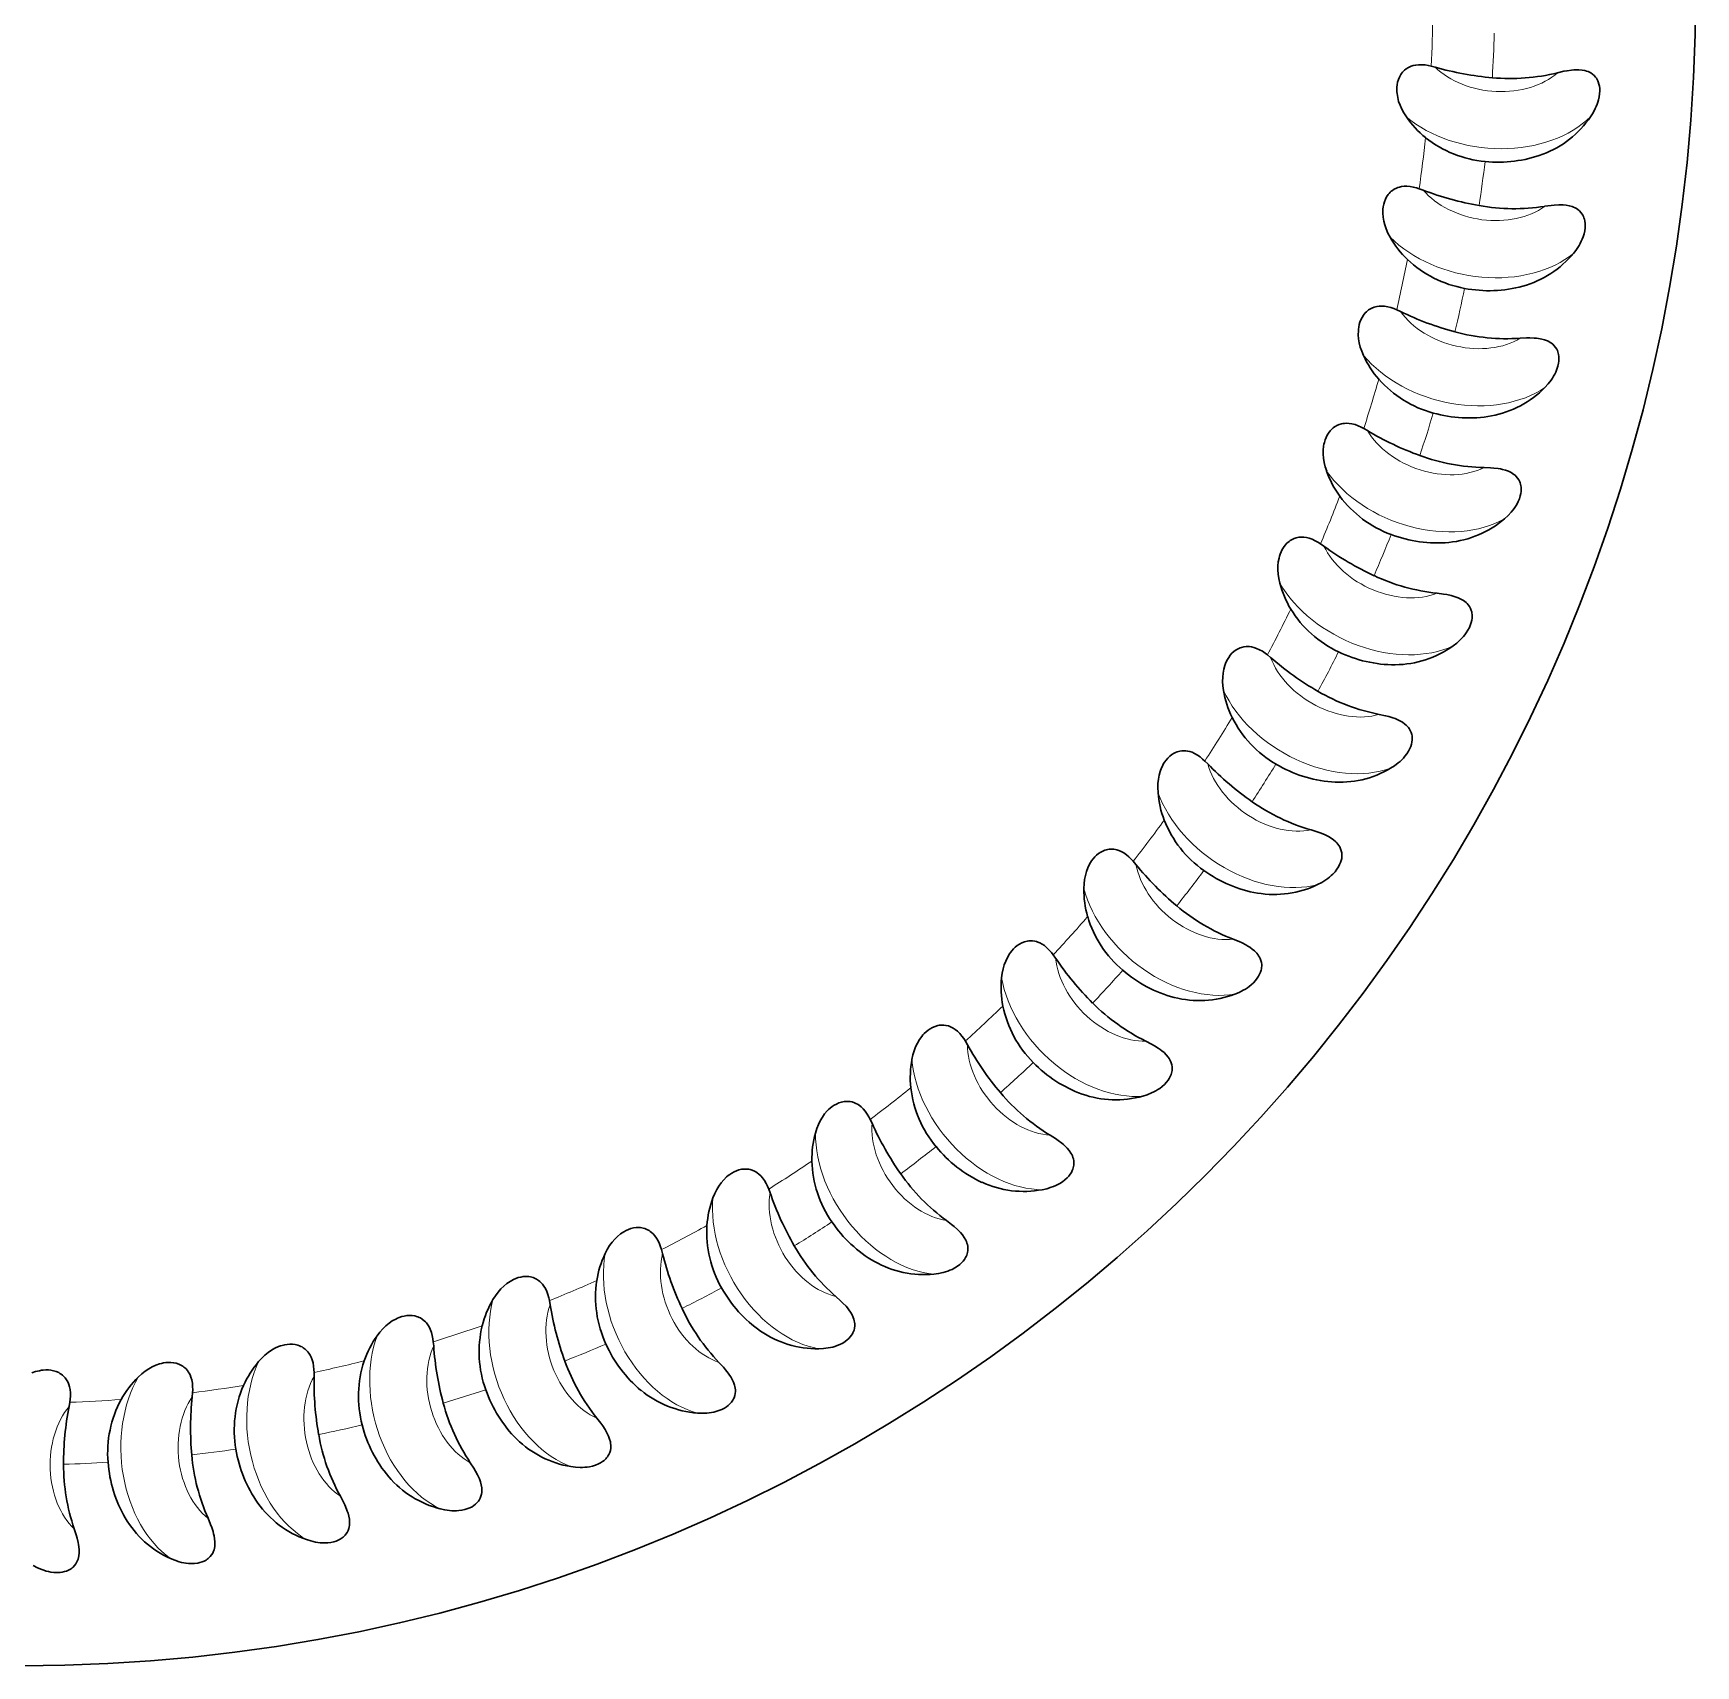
# Model space of a CAD drawing. Extents: x 89 to 647, y -82 to 440.
# Drawn here: x 479.1 to 512, y 195.98 to 228.27 of the extents above; entities that cross this region are included whole.
import ezdxf

# ---------------------------------------------------------------- set-up
doc = ezdxf.new("R2010")
doc.units = 0
doc.header["$LTSCALE"] = 7
doc.header["$MEASUREMENT"] = 0
doc.layers.get('0').update_dxf_attribs({"linetype": 'CONTINUOUS', "lineweight": 15})

msp = doc.modelspace()

# ---------------------------------------------------------------- linework, layer by layer
at = {"color": 7, "lineweight": 30, "ltscale": 0.002046}
for p, q in [((506.762, 227.62), (506.842, 227.599)), ((506.527, 225.194), (506.604, 225.167)), ((506.081, 222.799), (506.156, 222.765)), ((505.429, 220.452), (505.5, 220.411)), ((500.869, 211.89), (500.922, 211.828)), ((499.285, 210.039), (499.332, 209.972))]:
    msp.add_line(p, q, dxfattribs=at)
at = {"color": 7, "lineweight": 30, "ltscale": 0.002044}
msp.add_line((504.574, 218.17), (504.641, 218.123), dxfattribs=at)
at = {"color": 7, "lineweight": 30, "ltscale": 0.002045}
for p, q in [((503.523, 215.972), (503.586, 215.919)), ((502.285, 213.873), (502.343, 213.815)), ((497.546, 208.332), (497.587, 208.261)), ((495.665, 206.784), (495.7, 206.71)), ((493.656, 205.405), (493.684, 205.328)), ((491.535, 204.207), (491.556, 204.128)), ((489.317, 203.198), (489.331, 203.117)), ((487.019, 202.386), (487.027, 202.305)), ((484.66, 201.778), (484.66, 201.696)), ((482.257, 201.377), (482.25, 201.296)), ((479.827, 201.188), (479.813, 201.107))]:
    msp.add_line(p, q, dxfattribs=at)
at = {"color": 7, "lineweight": 30}
for points in [[(506.762, 227.62), (506.704, 227.632), (506.642, 227.642), (506.577, 227.648), (506.512, 227.647), (506.457, 227.641), (506.409, 227.631), (506.367, 227.619), (506.338, 227.607), (506.313, 227.594), (506.27, 227.567), (506.235, 227.54), (506.214, 227.52), (506.196, 227.5), (506.177, 227.476), (506.16, 227.451), (506.133, 227.402), (506.113, 227.352), (506.098, 227.302), (506.089, 227.252), (506.083, 227.202), (506.082, 227.152), (506.083, 227.114), (506.087, 227.075), (506.1, 226.997), (506.119, 226.922), (506.146, 226.846), (506.18, 226.77), (506.222, 226.693), (506.272, 226.615)], [(509.917, 226.617), (509.966, 226.695), (510.01, 226.778), (510.029, 226.82), (510.047, 226.864), (510.062, 226.907), (510.074, 226.951), (510.088, 227.011), (510.096, 227.072), (510.099, 227.133), (510.097, 227.178), (510.092, 227.222), (510.082, 227.265), (510.069, 227.306), (510.058, 227.331), (510.046, 227.356), (510.032, 227.379), (510.016, 227.401), (509.988, 227.433), (509.956, 227.46), (509.921, 227.484), (509.894, 227.499), (509.866, 227.512), (509.836, 227.523), (509.806, 227.531), (509.747, 227.542), (509.687, 227.547), (509.626, 227.548), (509.583, 227.546), (509.539, 227.542), (509.452, 227.529), (509.388, 227.517), (509.263, 227.489)], [(506.527, 225.194), (506.47, 225.212), (506.409, 225.227), (506.345, 225.239), (506.28, 225.244), (506.225, 225.243), (506.176, 225.237), (506.134, 225.228), (506.104, 225.218), (506.077, 225.208), (506.032, 225.185), (505.995, 225.161), (505.972, 225.143), (505.952, 225.124), (505.931, 225.102), (505.912, 225.079), (505.881, 225.032), (505.857, 224.985), (505.838, 224.936), (505.824, 224.887), (505.814, 224.838), (505.809, 224.788), (505.807, 224.75), (505.807, 224.711), (505.813, 224.632), (505.826, 224.555), (505.846, 224.477), (505.873, 224.398), (505.908, 224.318), (505.951, 224.237)], [(509.582, 223.921), (509.638, 223.995), (509.689, 224.073), (509.712, 224.113), (509.733, 224.155), (509.752, 224.197), (509.768, 224.24), (509.787, 224.299), (509.801, 224.359), (509.809, 224.419), (509.811, 224.464), (509.809, 224.508), (509.803, 224.552), (509.794, 224.594), (509.785, 224.62), (509.775, 224.646), (509.763, 224.67), (509.749, 224.693), (509.724, 224.727), (509.695, 224.758), (509.662, 224.784), (509.636, 224.802), (509.609, 224.817), (509.58, 224.83), (509.551, 224.841), (509.494, 224.857), (509.434, 224.868), (509.374, 224.873), (509.33, 224.875), (509.286, 224.875), (509.199, 224.87), (509.134, 224.863), (509.007, 224.846)], [(506.081, 222.799), (506.026, 222.822), (505.967, 222.842), (505.903, 222.859), (505.84, 222.87), (505.785, 222.874), (505.735, 222.872), (505.692, 222.867), (505.662, 222.86), (505.634, 222.852), (505.587, 222.833), (505.548, 222.812), (505.524, 222.796), (505.503, 222.779), (505.48, 222.759), (505.459, 222.737), (505.424, 222.694), (505.395, 222.648), (505.372, 222.602), (505.354, 222.554), (505.34, 222.506), (505.33, 222.457), (505.325, 222.419), (505.322, 222.38), (505.321, 222.301), (505.327, 222.223), (505.34, 222.144), (505.36, 222.063), (505.388, 221.98), (505.424, 221.895)], [(509.014, 221.264), (509.076, 221.333), (509.134, 221.406), (509.16, 221.445), (509.185, 221.484), (509.207, 221.525), (509.227, 221.566), (509.251, 221.623), (509.27, 221.681), (509.283, 221.741), (509.289, 221.785), (509.291, 221.83), (509.289, 221.873), (509.283, 221.916), (509.277, 221.943), (509.269, 221.969), (509.259, 221.994), (509.248, 222.018), (509.225, 222.055), (509.199, 222.088), (509.169, 222.117), (509.145, 222.137), (509.119, 222.154), (509.091, 222.17), (509.063, 222.184), (509.007, 222.205), (508.949, 222.22), (508.889, 222.231), (508.846, 222.236), (508.802, 222.24), (508.714, 222.243), (508.65, 222.242), (508.521, 222.236)], [(505.429, 220.452), (505.376, 220.479), (505.318, 220.504), (505.257, 220.527), (505.194, 220.543), (505.14, 220.552), (505.09, 220.554), (505.047, 220.553), (505.016, 220.549), (504.988, 220.543), (504.939, 220.529), (504.898, 220.511), (504.873, 220.497), (504.85, 220.482), (504.826, 220.464), (504.803, 220.444), (504.764, 220.404), (504.732, 220.361), (504.705, 220.317), (504.683, 220.271), (504.665, 220.224), (504.65, 220.176), (504.642, 220.139), (504.635, 220.101), (504.627, 220.022), (504.627, 219.944), (504.633, 219.864), (504.646, 219.781), (504.667, 219.696), (504.695, 219.609)], [(508.216, 218.667), (508.284, 218.73), (508.348, 218.798), (508.377, 218.834), (508.405, 218.871), (508.431, 218.91), (508.455, 218.949), (508.483, 219.004), (508.507, 219.06), (508.526, 219.118), (508.536, 219.162), (508.542, 219.206), (508.544, 219.25), (508.541, 219.293), (508.538, 219.32), (508.532, 219.347), (508.524, 219.373), (508.515, 219.398), (508.496, 219.436), (508.472, 219.471), (508.445, 219.503), (508.422, 219.525), (508.398, 219.544), (508.372, 219.562), (508.345, 219.579), (508.291, 219.604), (508.235, 219.625), (508.176, 219.641), (508.134, 219.65), (508.09, 219.658), (508.003, 219.668), (507.939, 219.673), (507.81, 219.678)], [(504.574, 218.17), (504.523, 218.202), (504.468, 218.232), (504.409, 218.26), (504.348, 218.282), (504.295, 218.295), (504.246, 218.302), (504.202, 218.304), (504.171, 218.303), (504.142, 218.3), (504.093, 218.289), (504.051, 218.275), (504.025, 218.264), (504, 218.251), (503.974, 218.235), (503.95, 218.217), (503.908, 218.18), (503.872, 218.141), (503.841, 218.099), (503.815, 218.055), (503.793, 218.01), (503.774, 217.963), (503.763, 217.927), (503.753, 217.889), (503.738, 217.812), (503.731, 217.734), (503.73, 217.654), (503.736, 217.57), (503.749, 217.484), (503.769, 217.394)], [(507.195, 216.149), (507.269, 216.206), (507.338, 216.268), (507.37, 216.301), (507.402, 216.336), (507.431, 216.372), (507.458, 216.409), (507.491, 216.461), (507.519, 216.516), (507.543, 216.572), (507.556, 216.615), (507.566, 216.658), (507.572, 216.701), (507.574, 216.744), (507.572, 216.772), (507.569, 216.799), (507.564, 216.826), (507.556, 216.851), (507.541, 216.891), (507.52, 216.928), (507.496, 216.962), (507.475, 216.986), (507.453, 217.007), (507.429, 217.028), (507.403, 217.046), (507.352, 217.077), (507.297, 217.102), (507.24, 217.123), (507.199, 217.136), (507.156, 217.147), (507.07, 217.165), (507.006, 217.176), (506.879, 217.192)], [(503.523, 215.972), (503.476, 216.008), (503.424, 216.043), (503.367, 216.075), (503.308, 216.102), (503.256, 216.12), (503.208, 216.132), (503.165, 216.137), (503.133, 216.139), (503.105, 216.138), (503.055, 216.132), (503.011, 216.122), (502.984, 216.113), (502.959, 216.102), (502.932, 216.089), (502.906, 216.073), (502.861, 216.04), (502.821, 216.004), (502.787, 215.965), (502.758, 215.923), (502.732, 215.88), (502.709, 215.835), (502.694, 215.8), (502.681, 215.764), (502.66, 215.687), (502.646, 215.611), (502.638, 215.531), (502.636, 215.447), (502.642, 215.36), (502.654, 215.269)], [(505.959, 213.73), (506.037, 213.78), (506.111, 213.836), (506.146, 213.866), (506.18, 213.898), (506.212, 213.932), (506.243, 213.966), (506.28, 214.015), (506.313, 214.067), (506.342, 214.12), (506.359, 214.162), (506.373, 214.204), (506.382, 214.247), (506.388, 214.29), (506.389, 214.318), (506.387, 214.345), (506.384, 214.372), (506.38, 214.398), (506.367, 214.439), (506.35, 214.478), (506.329, 214.514), (506.311, 214.539), (506.29, 214.563), (506.268, 214.585), (506.244, 214.605), (506.195, 214.64), (506.143, 214.67), (506.088, 214.696), (506.048, 214.713), (506.007, 214.727), (505.923, 214.753), (505.86, 214.769), (505.734, 214.796)], [(502.285, 213.873), (502.241, 213.913), (502.192, 213.953), (502.138, 213.99), (502.082, 214.022), (502.032, 214.045), (501.985, 214.06), (501.943, 214.07), (501.911, 214.074), (501.883, 214.076), (501.832, 214.074), (501.788, 214.068), (501.761, 214.061), (501.735, 214.053), (501.706, 214.041), (501.679, 214.028), (501.631, 213.999), (501.589, 213.966), (501.551, 213.93), (501.518, 213.892), (501.489, 213.851), (501.462, 213.808), (501.444, 213.774), (501.428, 213.739), (501.4, 213.665), (501.379, 213.59), (501.365, 213.511), (501.356, 213.428), (501.354, 213.341), (501.358, 213.249)], [(504.516, 211.428), (504.598, 211.471), (504.677, 211.52), (504.715, 211.547), (504.752, 211.576), (504.786, 211.606), (504.819, 211.638), (504.861, 211.684), (504.899, 211.732), (504.932, 211.783), (504.952, 211.823), (504.97, 211.864), (504.983, 211.906), (504.992, 211.948), (504.995, 211.976), (504.997, 212.003), (504.996, 212.03), (504.993, 212.056), (504.985, 212.098), (504.971, 212.138), (504.953, 212.176), (504.937, 212.203), (504.919, 212.228), (504.898, 212.252), (504.876, 212.275), (504.831, 212.314), (504.782, 212.348), (504.729, 212.379), (504.691, 212.399), (504.651, 212.417), (504.569, 212.45), (504.508, 212.471), (504.385, 212.509)], [(500.869, 211.89), (500.828, 211.934), (500.783, 211.978), (500.733, 212.02), (500.68, 212.057), (500.632, 212.083), (500.586, 212.103), (500.545, 212.116), (500.514, 212.123), (500.486, 212.127), (500.435, 212.13), (500.391, 212.128), (500.363, 212.123), (500.336, 212.117), (500.306, 212.108), (500.278, 212.098), (500.228, 212.073), (500.183, 212.044), (500.143, 212.011), (500.106, 211.976), (500.073, 211.938), (500.043, 211.898), (500.023, 211.865), (500.003, 211.832), (499.969, 211.761), (499.942, 211.688), (499.92, 211.61), (499.904, 211.528), (499.894, 211.441), (499.891, 211.349)], [(499.285, 210.039), (499.249, 210.086), (499.207, 210.133), (499.161, 210.18), (499.111, 210.221), (499.066, 210.252), (499.022, 210.275), (498.982, 210.292), (498.952, 210.301), (498.924, 210.308), (498.874, 210.316), (498.83, 210.317), (498.801, 210.315), (498.774, 210.311), (498.744, 210.305), (498.715, 210.297), (498.663, 210.276), (498.616, 210.251), (498.573, 210.223), (498.533, 210.191), (498.497, 210.156), (498.463, 210.118), (498.44, 210.088), (498.418, 210.056), (498.377, 209.988), (498.344, 209.917), (498.316, 209.842), (498.293, 209.762), (498.275, 209.676), (498.264, 209.585)], [(502.878, 209.26), (502.963, 209.296), (503.046, 209.338), (503.087, 209.362), (503.126, 209.387), (503.163, 209.414), (503.199, 209.443), (503.244, 209.485), (503.286, 209.53), (503.323, 209.578), (503.347, 209.616), (503.368, 209.655), (503.385, 209.696), (503.398, 209.737), (503.403, 209.764), (503.407, 209.791), (503.409, 209.818), (503.409, 209.845), (503.404, 209.887), (503.394, 209.928), (503.379, 209.968), (503.365, 209.996), (503.349, 210.022), (503.331, 210.048), (503.311, 210.073), (503.269, 210.115), (503.223, 210.154), (503.174, 210.189), (503.137, 210.212), (503.098, 210.234), (503.02, 210.274), (502.961, 210.3), (502.842, 210.349)], [(497.546, 208.332), (497.514, 208.382), (497.477, 208.433), (497.435, 208.483), (497.389, 208.529), (497.346, 208.563), (497.304, 208.591), (497.266, 208.611), (497.237, 208.623), (497.21, 208.632), (497.161, 208.644), (497.117, 208.649), (497.088, 208.649), (497.061, 208.648), (497.03, 208.645), (497.001, 208.639), (496.947, 208.623), (496.898, 208.602), (496.852, 208.577), (496.81, 208.549), (496.771, 208.517), (496.734, 208.483), (496.708, 208.455), (496.683, 208.425), (496.637, 208.361), (496.598, 208.293), (496.563, 208.221), (496.533, 208.143), (496.509, 208.059), (496.489, 207.969)], [(501.057, 207.243), (501.146, 207.271), (501.232, 207.306), (501.274, 207.326), (501.315, 207.349), (501.355, 207.372), (501.393, 207.398), (501.442, 207.435), (501.487, 207.477), (501.528, 207.521), (501.556, 207.557), (501.58, 207.594), (501.6, 207.633), (501.617, 207.673), (501.625, 207.7), (501.631, 207.726), (501.635, 207.753), (501.637, 207.78), (501.636, 207.822), (501.629, 207.864), (501.618, 207.904), (501.607, 207.934), (501.593, 207.962), (501.577, 207.989), (501.559, 208.015), (501.522, 208.061), (501.479, 208.104), (501.433, 208.143), (501.398, 208.169), (501.362, 208.194), (501.287, 208.241), (501.231, 208.272), (501.117, 208.331)], [(495.665, 206.784), (495.637, 206.836), (495.605, 206.89), (495.567, 206.944), (495.525, 206.993), (495.486, 207.032), (495.447, 207.062), (495.41, 207.086), (495.382, 207.1), (495.356, 207.112), (495.308, 207.128), (495.265, 207.136), (495.236, 207.14), (495.209, 207.141), (495.178, 207.14), (495.148, 207.137), (495.093, 207.126), (495.042, 207.109), (494.995, 207.088), (494.951, 207.064), (494.909, 207.036), (494.869, 207.004), (494.841, 206.979), (494.814, 206.951), (494.762, 206.891), (494.717, 206.828), (494.676, 206.758), (494.64, 206.683), (494.608, 206.602), (494.58, 206.514)], [(499.068, 205.393), (499.158, 205.413), (499.247, 205.44), (499.291, 205.457), (499.334, 205.475), (499.375, 205.496), (499.416, 205.518), (499.468, 205.551), (499.517, 205.588), (499.561, 205.629), (499.592, 205.662), (499.619, 205.697), (499.643, 205.734), (499.662, 205.772), (499.673, 205.798), (499.681, 205.824), (499.688, 205.85), (499.692, 205.877), (499.695, 205.919), (499.692, 205.961), (499.684, 206.003), (499.675, 206.033), (499.664, 206.062), (499.651, 206.09), (499.635, 206.118), (499.602, 206.167), (499.563, 206.213), (499.52, 206.257), (499.488, 206.286), (499.454, 206.314), (499.384, 206.366), (499.331, 206.403), (499.222, 206.471)], [(493.656, 205.405), (493.633, 205.46), (493.605, 205.517), (493.572, 205.573), (493.535, 205.626), (493.499, 205.668), (493.463, 205.702), (493.429, 205.728), (493.402, 205.745), (493.377, 205.759), (493.331, 205.779), (493.288, 205.791), (493.26, 205.797), (493.233, 205.801), (493.202, 205.802), (493.172, 205.802), (493.116, 205.796), (493.064, 205.784), (493.015, 205.767), (492.969, 205.746), (492.925, 205.722), (492.883, 205.694), (492.852, 205.671), (492.823, 205.646), (492.766, 205.591), (492.716, 205.532), (492.669, 205.466), (492.626, 205.394), (492.587, 205.316), (492.552, 205.231)], [(491.535, 204.207), (491.516, 204.264), (491.494, 204.322), (491.466, 204.382), (491.433, 204.437), (491.401, 204.482), (491.368, 204.519), (491.336, 204.548), (491.311, 204.568), (491.287, 204.584), (491.243, 204.607), (491.202, 204.624), (491.174, 204.632), (491.147, 204.638), (491.117, 204.642), (491.087, 204.644), (491.031, 204.643), (490.978, 204.636), (490.928, 204.623), (490.88, 204.607), (490.834, 204.586), (490.789, 204.562), (490.757, 204.542), (490.725, 204.52), (490.664, 204.469), (490.609, 204.415), (490.556, 204.354), (490.507, 204.286), (490.462, 204.212), (490.419, 204.13)], [(496.925, 203.723), (497.017, 203.735), (497.107, 203.755), (497.153, 203.767), (497.197, 203.782), (497.24, 203.798), (497.282, 203.817), (497.337, 203.845), (497.389, 203.878), (497.437, 203.915), (497.47, 203.945), (497.501, 203.978), (497.527, 204.013), (497.55, 204.049), (497.563, 204.074), (497.573, 204.099), (497.582, 204.125), (497.589, 204.15), (497.595, 204.193), (497.596, 204.235), (497.592, 204.277), (497.586, 204.307), (497.577, 204.337), (497.566, 204.367), (497.553, 204.396), (497.524, 204.448), (497.49, 204.497), (497.451, 204.544), (497.421, 204.576), (497.39, 204.607), (497.324, 204.665), (497.274, 204.706), (497.172, 204.784)], [(489.317, 203.198), (489.303, 203.256), (489.286, 203.317), (489.264, 203.378), (489.236, 203.436), (489.208, 203.484), (489.178, 203.523), (489.149, 203.555), (489.126, 203.577), (489.103, 203.595), (489.061, 203.622), (489.021, 203.642), (488.995, 203.653), (488.969, 203.661), (488.939, 203.668), (488.909, 203.673), (488.853, 203.676), (488.8, 203.674), (488.748, 203.666), (488.699, 203.653), (488.652, 203.637), (488.605, 203.617), (488.571, 203.599), (488.538, 203.58), (488.472, 203.535), (488.412, 203.486), (488.355, 203.429), (488.3, 203.366), (488.248, 203.296), (488.199, 203.219)], [(494.644, 202.246), (494.737, 202.25), (494.829, 202.262), (494.875, 202.27), (494.921, 202.281), (494.965, 202.294), (495.008, 202.309), (495.065, 202.332), (495.12, 202.36), (495.171, 202.393), (495.207, 202.42), (495.24, 202.45), (495.27, 202.482), (495.296, 202.517), (495.31, 202.54), (495.323, 202.564), (495.334, 202.589), (495.343, 202.614), (495.353, 202.656), (495.357, 202.698), (495.357, 202.74), (495.354, 202.771), (495.348, 202.801), (495.339, 202.832), (495.329, 202.862), (495.304, 202.916), (495.274, 202.968), (495.24, 203.018), (495.213, 203.053), (495.185, 203.086), (495.124, 203.15), (495.078, 203.195), (494.983, 203.281)], [(487.019, 202.386), (487.011, 202.445), (486.999, 202.507), (486.982, 202.57), (486.96, 202.631), (486.936, 202.68), (486.909, 202.723), (486.883, 202.757), (486.862, 202.78), (486.841, 202.8), (486.802, 202.831), (486.764, 202.855), (486.738, 202.867), (486.713, 202.878), (486.684, 202.887), (486.655, 202.895), (486.599, 202.903), (486.546, 202.905), (486.494, 202.902), (486.444, 202.894), (486.395, 202.882), (486.347, 202.866), (486.312, 202.851), (486.277, 202.835), (486.208, 202.796), (486.144, 202.752), (486.082, 202.701), (486.021, 202.643), (485.963, 202.577), (485.908, 202.504)], [(484.66, 201.778), (484.657, 201.837), (484.651, 201.9), (484.639, 201.965), (484.622, 202.027), (484.602, 202.078), (484.58, 202.122), (484.557, 202.159), (484.538, 202.184), (484.519, 202.206), (484.482, 202.24), (484.446, 202.267), (484.422, 202.282), (484.398, 202.294), (484.369, 202.306), (484.341, 202.316), (484.286, 202.33), (484.233, 202.336), (484.182, 202.337), (484.131, 202.334), (484.081, 202.326), (484.032, 202.314), (483.996, 202.303), (483.959, 202.289), (483.887, 202.257), (483.819, 202.218), (483.753, 202.173), (483.688, 202.12), (483.625, 202.06), (483.563, 201.992)], [(482.257, 201.377), (482.259, 201.437), (482.258, 201.5), (482.252, 201.565), (482.24, 201.629), (482.225, 201.682), (482.207, 201.728), (482.187, 201.766), (482.17, 201.793), (482.153, 201.816), (482.12, 201.854), (482.086, 201.883), (482.063, 201.9), (482.04, 201.915), (482.013, 201.929), (481.986, 201.942), (481.933, 201.96), (481.88, 201.971), (481.829, 201.976), (481.778, 201.977), (481.728, 201.974), (481.678, 201.966), (481.64, 201.958), (481.603, 201.948), (481.528, 201.922), (481.458, 201.889), (481.388, 201.85), (481.318, 201.803), (481.25, 201.749), (481.183, 201.687)], [(492.244, 200.974), (492.336, 200.97), (492.429, 200.973), (492.476, 200.978), (492.522, 200.985), (492.567, 200.993), (492.612, 201.004), (492.671, 201.023), (492.728, 201.046), (492.782, 201.074), (492.819, 201.098), (492.855, 201.125), (492.887, 201.154), (492.916, 201.187), (492.933, 201.209), (492.948, 201.231), (492.961, 201.255), (492.972, 201.279), (492.985, 201.32), (492.994, 201.361), (492.997, 201.403), (492.996, 201.435), (492.993, 201.466), (492.987, 201.497), (492.979, 201.527), (492.96, 201.583), (492.934, 201.638), (492.904, 201.691), (492.881, 201.727), (492.855, 201.763), (492.801, 201.832), (492.759, 201.881), (492.671, 201.976)], [(479.827, 201.188), (479.835, 201.247), (479.839, 201.31), (479.839, 201.375), (479.833, 201.44), (479.823, 201.494), (479.808, 201.541), (479.792, 201.581), (479.778, 201.609), (479.763, 201.634), (479.733, 201.674), (479.702, 201.706), (479.68, 201.725), (479.659, 201.742), (479.633, 201.759), (479.607, 201.774), (479.555, 201.796), (479.504, 201.812), (479.454, 201.822), (479.403, 201.827), (479.353, 201.828), (479.302, 201.825), (479.264, 201.82), (479.226, 201.813), (479.15, 201.794), (479.076, 201.768)], [(489.741, 199.915), (489.833, 199.904), (489.926, 199.899), (489.973, 199.899), (490.02, 199.902), (490.065, 199.907), (490.111, 199.914), (490.171, 199.927), (490.23, 199.945), (490.286, 199.968), (490.326, 199.989), (490.364, 200.013), (490.398, 200.039), (490.43, 200.069), (490.448, 200.089), (490.465, 200.111), (490.48, 200.133), (490.493, 200.157), (490.51, 200.196), (490.522, 200.236), (490.529, 200.278), (490.531, 200.309), (490.53, 200.34), (490.528, 200.371), (490.523, 200.403), (490.508, 200.46), (490.487, 200.517), (490.462, 200.572), (490.441, 200.611), (490.419, 200.649), (490.371, 200.722), (490.334, 200.775), (490.255, 200.876)], [(487.156, 199.079), (487.247, 199.059), (487.339, 199.046), (487.386, 199.043), (487.432, 199.041), (487.478, 199.042), (487.524, 199.045), (487.585, 199.053), (487.645, 199.066), (487.703, 199.084), (487.745, 199.102), (487.785, 199.122), (487.822, 199.145), (487.856, 199.172), (487.876, 199.191), (487.894, 199.211), (487.911, 199.232), (487.926, 199.254), (487.947, 199.291), (487.962, 199.331), (487.973, 199.371), (487.977, 199.402), (487.979, 199.433), (487.979, 199.465), (487.977, 199.496), (487.967, 199.555), (487.952, 199.613), (487.931, 199.671), (487.914, 199.711), (487.896, 199.75), (487.854, 199.828), (487.821, 199.884), (487.751, 199.991)], [(484.508, 198.471), (484.597, 198.444), (484.687, 198.423), (484.733, 198.415), (484.78, 198.41), (484.826, 198.407), (484.872, 198.406), (484.933, 198.408), (484.994, 198.416), (485.054, 198.429), (485.097, 198.442), (485.138, 198.459), (485.177, 198.479), (485.213, 198.503), (485.235, 198.52), (485.255, 198.538), (485.274, 198.558), (485.29, 198.578), (485.314, 198.614), (485.333, 198.652), (485.347, 198.691), (485.354, 198.722), (485.359, 198.753), (485.362, 198.784), (485.362, 198.816), (485.358, 198.875), (485.347, 198.934), (485.332, 198.993), (485.318, 199.035), (485.303, 199.076), (485.269, 199.157), (485.241, 199.215), (485.181, 199.328)], [(479.104, 197.958), (479.186, 197.916), (479.272, 197.879), (479.316, 197.864), (479.361, 197.85), (479.405, 197.839), (479.45, 197.83), (479.511, 197.822), (479.573, 197.819), (479.634, 197.822), (479.678, 197.827), (479.722, 197.837), (479.764, 197.85), (479.803, 197.867), (479.828, 197.88), (479.851, 197.894), (479.873, 197.91), (479.893, 197.928), (479.922, 197.959), (479.947, 197.993), (479.968, 198.029), (479.98, 198.058), (479.991, 198.087), (479.999, 198.118), (480.005, 198.149), (480.011, 198.208), (480.011, 198.268), (480.006, 198.329), (480, 198.372), (479.992, 198.415), (479.972, 198.501), (479.954, 198.563), (479.915, 198.685)], [(481.817, 198.097), (481.903, 198.062), (481.991, 198.033), (482.037, 198.021), (482.083, 198.012), (482.128, 198.004), (482.174, 198), (482.235, 197.997), (482.297, 197.999), (482.357, 198.007), (482.401, 198.017), (482.443, 198.03), (482.484, 198.046), (482.522, 198.067), (482.545, 198.082), (482.567, 198.098), (482.587, 198.116), (482.606, 198.135), (482.632, 198.169), (482.654, 198.205), (482.672, 198.243), (482.682, 198.272), (482.689, 198.303), (482.695, 198.334), (482.698, 198.365), (482.699, 198.425), (482.693, 198.485), (482.683, 198.545), (482.673, 198.587), (482.662, 198.63), (482.634, 198.713), (482.612, 198.773), (482.562, 198.892)]]:
    msp.add_lwpolyline(points, dxfattribs=at)
msp.add_circle((478.872, 229.101), 33.125, dxfattribs=at)
at = {"color": 7, "lineweight": 13}
for radius, start, end in [(27.929, 356.9596, 359.0478), (29.151, 356.6342, 358.3658), (27.929, 351.9596, 354.0478), (29.151, 351.6342, 353.3658), (27.929, 346.9596, 349.0478), (29.151, 346.6342, 348.3658), (27.929, 341.9596, 344.0478), (29.151, 341.6342, 343.3658), (27.929, 336.9596, 339.0478), (29.151, 336.6342, 338.3658), (27.929, 331.9596, 334.0478), (29.151, 331.6342, 333.3658), (27.929, 326.9596, 329.0478), (29.151, 326.6342, 328.3658), (27.929, 321.9596, 324.0478), (29.151, 321.6342, 323.3658), (27.929, 316.9596, 319.0478), (29.151, 316.6342, 318.3658), (27.929, 311.9596, 314.0478), (29.151, 311.6342, 313.3658), (27.929, 306.9596, 309.0478), (29.151, 306.6342, 308.3658), (27.929, 301.9596, 304.0478), (27.929, 296.9596, 299.0478), (29.151, 301.6342, 303.3658), (27.929, 291.9596, 294.0478), (29.151, 296.6342, 298.3658), (27.929, 286.9596, 289.0478), (29.151, 291.6342, 293.3658), (27.929, 281.9596, 284.0478), (27.929, 276.9596, 279.0478), (29.151, 286.6342, 288.3658), (27.929, 271.9596, 274.0478), (29.151, 281.6342, 283.3658), (29.151, 271.6343, 273.3658), (29.151, 276.6342, 278.3658)]:
    msp.add_arc((478.872, 229.101), radius, start, end, dxfattribs=at)
at = {"color": 7, "lineweight": 30}
for centre, radius, start, end in [((508.504, 233.427), 6.061, 254.0817, 264.9804), ((508.321, 231.317), 3.943, 264.944, 283.8238), ((507.877, 227.717), 1.947, 214.4451, 230.9675), ((508.281, 227.735), 1.981, 290.3715, 325.6704), ((508.029, 227.941), 2.217, 231.5782, 264.8214), ((508.092, 228.28), 2.56, 264.1003, 290.0846), ((508.768, 230.828), 6.061, 249.0817, 259.9804), ((508.402, 228.742), 3.943, 259.944, 278.8238), ((507.646, 225.194), 1.947, 209.4451, 225.9675), ((507.817, 225.405), 2.217, 226.5782, 259.8214), ((508.051, 225.175), 1.979, 285.3509, 320.6827), ((507.909, 225.737), 2.56, 259.1003, 285.0846), ((508.805, 228.216), 6.061, 244.0817, 254.9804), ((508.258, 226.17), 3.943, 254.944, 273.8238), ((507.196, 222.701), 1.947, 204.4451, 220.9675), ((507.384, 222.896), 2.217, 221.5782, 254.8214), ((507.598, 222.647), 1.979, 280.3509, 315.6827), ((507.505, 223.219), 2.56, 254.1003, 280.0846), ((508.614, 225.61), 6.061, 239.0817, 249.9804), ((507.891, 223.62), 3.943, 249.944, 268.8238), ((506.53, 220.257), 1.947, 199.4451, 215.9675), ((506.735, 220.435), 2.217, 216.5782, 249.8214), ((506.926, 220.168), 1.979, 275.3509, 310.6827), ((508.196, 223.031), 6.061, 234.0817, 244.9804), ((506.883, 220.745), 2.559, 249.1091, 275.1046), ((507.303, 221.112), 3.943, 244.944, 263.8238), ((505.654, 217.88), 1.947, 194.4451, 210.9675), ((505.874, 218.039), 2.217, 211.5782, 244.8214), ((506.041, 217.757), 1.979, 270.3509, 305.6827), ((507.556, 220.499), 6.061, 229.0817, 239.9804), ((506.049, 218.336), 2.56, 244.1003, 270.0846), ((504.574, 215.588), 1.947, 189.4451, 205.9675), ((506.499, 218.664), 3.943, 239.944, 258.8238), ((504.807, 215.728), 2.217, 206.5782, 239.8214), ((506.697, 218.032), 6.061, 224.0817, 234.9804), ((505.007, 216.009), 2.56, 239.1003, 265.0846), ((504.949, 215.432), 1.979, 265.3509, 300.6827), ((503.299, 213.4), 1.947, 184.4451, 200.9674), ((505.484, 216.296), 3.943, 234.944, 253.8238), ((503.543, 213.519), 2.217, 201.5782, 234.8214), ((505.626, 215.649), 6.061, 219.0817, 229.9804), ((503.767, 213.781), 2.56, 234.1003, 260.0846), ((501.837, 211.331), 1.947, 179.4451, 195.9674), ((503.658, 213.212), 1.979, 260.3509, 295.6827), ((504.267, 214.026), 3.943, 229.944, 248.8238), ((502.091, 211.428), 2.217, 196.5782, 229.8214), ((504.352, 213.368), 6.061, 214.0817, 224.9804), ((500.201, 209.397), 1.947, 174.4451, 190.9674), ((502.337, 211.669), 2.56, 229.1003, 255.0846), ((502.179, 211.112), 1.979, 255.3509, 290.6827), ((500.462, 209.471), 2.217, 191.5782, 224.8214), ((502.856, 211.87), 3.943, 224.944, 243.8238), ((502.884, 211.207), 6.061, 209.0817, 219.9804), ((498.403, 207.613), 1.947, 169.4451, 185.9674), ((500.728, 209.691), 2.56, 224.1003, 250.0846), ((498.669, 207.664), 2.217, 186.5782, 219.8214), ((501.263, 209.845), 3.943, 219.944, 238.8238), ((500.522, 209.149), 1.979, 250.3509, 285.6827), ((501.233, 209.183), 6.061, 204.0817, 214.9804), ((496.456, 205.992), 1.947, 164.4451, 180.9675), ((498.953, 207.86), 2.56, 219.1003, 245.0846), ((496.725, 206.021), 2.217, 181.5782, 214.8214), ((499.499, 207.967), 3.943, 214.944, 233.8238), ((499.412, 207.31), 6.061, 199.0817, 209.9804), ((498.701, 207.338), 1.979, 245.3509, 280.6827), ((494.375, 204.548), 1.947, 159.4451, 175.9674), ((494.646, 204.552), 2.217, 176.5782, 209.8214), ((497.026, 206.19), 2.56, 214.1003, 240.0846), ((497.579, 206.249), 3.943, 209.944, 228.8238), ((492.176, 203.29), 1.947, 154.4451, 170.9674), ((497.434, 205.602), 6.061, 194.0817, 204.9804), ((496.729, 205.693), 1.979, 240.3509, 275.6827), ((492.446, 203.271), 2.217, 171.5782, 204.8214), ((494.96, 204.695), 2.56, 209.1003, 235.0846), ((489.876, 202.229), 1.947, 149.4451, 165.9674), ((495.316, 204.074), 6.061, 189.0817, 199.9804), ((495.516, 204.706), 3.943, 204.944, 223.8238), ((490.143, 202.186), 2.217, 166.5782, 199.8214), ((487.492, 201.372), 1.947, 144.4451, 160.9675), ((493.072, 202.736), 6.061, 184.0817, 194.9804), ((492.771, 203.386), 2.56, 204.1003, 230.0846), ((494.621, 204.225), 1.979, 235.3509, 270.6827), ((485.042, 200.726), 1.947, 139.4451, 155.9675), ((487.755, 201.306), 2.217, 161.5782, 194.8214), ((493.327, 203.348), 3.943, 199.944, 218.8238), ((482.546, 200.297), 1.947, 134.4451, 150.9675), ((490.72, 201.599), 6.061, 179.0817, 189.9804), ((485.298, 200.638), 2.217, 156.5782, 189.8214), ((490.477, 202.272), 2.56, 199.1003, 225.0846), ((492.393, 202.948), 1.979, 230.3509, 265.6827), ((485.764, 199.959), 6.061, 169.0817, 179.9804), ((482.793, 200.186), 2.217, 151.5782, 184.8214), ((488.278, 200.671), 6.061, 174.0817, 184.9804), ((491.027, 202.186), 3.943, 194.944, 213.8238), ((488.095, 201.363), 2.56, 194.1003, 220.0846), ((488.635, 201.229), 3.943, 189.944, 208.8238), ((490.063, 201.87), 1.981, 225.3715, 260.6704), ((483.138, 200.183), 2.56, 184.1003, 210.0846), ((486.169, 200.485), 3.943, 184.944, 203.8238), ((485.642, 200.665), 2.56, 189.1003, 215.0846), ((483.647, 199.958), 3.943, 179.944, 198.8238), ((487.646, 200.997), 1.979, 220.3509, 255.6827), ((485.163, 200.339), 1.979, 215.3509, 250.6827), ((482.632, 199.901), 1.979, 210.3509, 245.6827)]:
    msp.add_arc(centre, radius, start, end, dxfattribs=at)
at = {"color": 7, "lineweight": 13}
for centre, major_axis, start_param, end_param in [((508.055, 228.198), (1.519, -0.133), 3.851702, 5.691338), ((508.005, 227.635), (2.316, -0.203), 3.930313, 5.742052), ((507.865, 225.658), (1.502, -0.265), 3.851702, 5.691338), ((507.767, 225.101), (2.29, -0.404), 3.930313, 5.742052), ((507.455, 223.144), (1.473, -0.395), 3.851702, 5.691338), ((507.308, 222.598), (2.246, -0.602), 3.930313, 5.742052), ((506.827, 220.676), (1.433, -0.522), 3.851702, 5.691338), ((506.633, 220.144), (2.185, -0.795), 3.930313, 5.742052), ((505.986, 218.272), (1.382, -0.645), 3.851702, 5.691338), ((505.747, 217.759), (2.107, -0.983), 3.930313, 5.742052), ((504.939, 215.95), (1.321, -0.763), 3.851702, 5.691338), ((504.656, 215.46), (2.013, -1.163), 3.930313, 5.742052), ((503.694, 213.728), (1.249, -0.875), 3.851702, 5.691338), ((503.369, 213.265), (1.905, -1.334), 3.930313, 5.742052), ((502.259, 211.623), (1.168, -0.98), 3.851702, 5.691338), ((501.896, 211.19), (1.781, -1.494), 3.930313, 5.742052), ((500.647, 209.651), (1.078, -1.078), 3.851702, 5.691338), ((500.247, 209.251), (1.644, -1.644), 3.930313, 5.742052), ((498.869, 207.827), (0.98, -1.168), 3.851702, 5.691338), ((498.436, 207.464), (1.495, -1.781), 3.930313, 5.742052), ((496.939, 206.166), (0.875, -1.249), 3.851702, 5.691338), ((496.475, 205.841), (1.334, -1.905), 3.930313, 5.742052), ((494.871, 204.678), (0.763, -1.321), 3.851702, 5.691338), ((494.381, 204.395), (1.162, -2.014), 3.930313, 5.742052), ((492.169, 203.138), (0.983, -2.107), 3.930313, 5.742052), ((492.682, 203.377), (0.644, -1.382), 3.851702, 5.691338), ((489.856, 202.078), (0.795, -2.185), 3.930313, 5.742052), ((490.387, 202.271), (0.522, -1.433), 3.851702, 5.691338), ((487.459, 201.223), (0.602, -2.246), 3.930313, 5.742052), ((488.005, 201.37), (0.395, -1.473), 3.851702, 5.691338), ((484.996, 200.581), (0.404, -2.29), 3.930313, 5.742052), ((482.487, 200.156), (0.203, -2.316), 3.930313, 5.742052), ((485.553, 200.679), (0.265, -1.502), 3.851702, 5.691338), ((480.516, 199.951), (0, -1.525), 3.851702, 5.691338), ((483.051, 200.205), (0.133, -1.519), 3.851702, 5.691338)]:
    msp.add_ellipse(centre, major_axis=major_axis, ratio=0.707107, start_param=start_param, end_param=end_param, dxfattribs=at)

doc.saveas('drawing.dxf')
